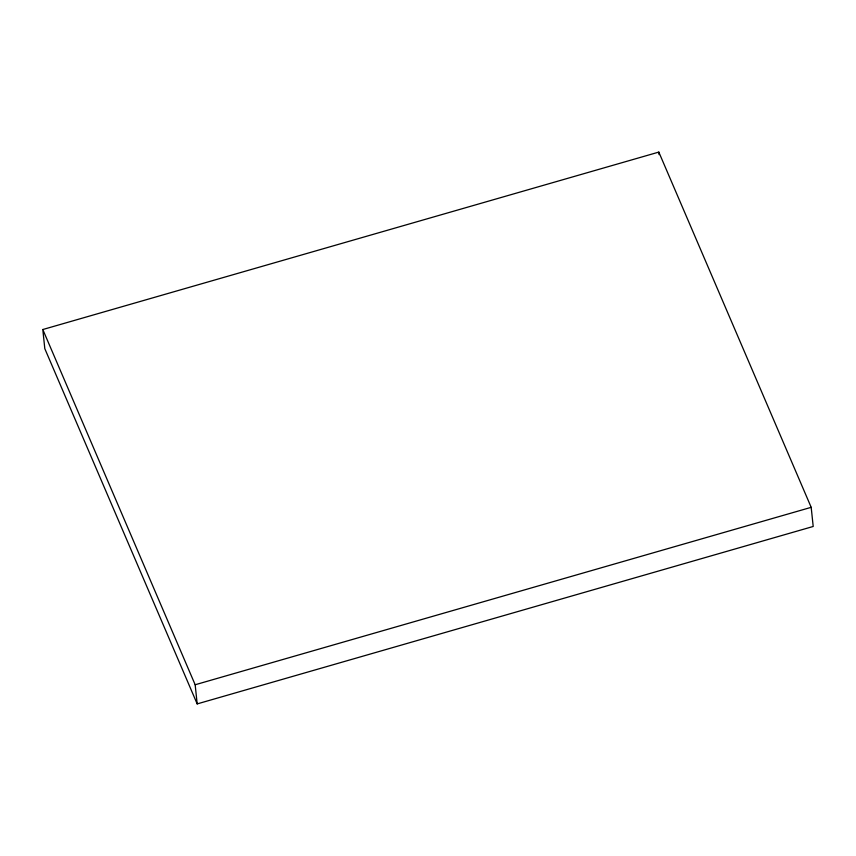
<?xml version="1.0" encoding="UTF-8"?>
<svg xmlns="http://www.w3.org/2000/svg" width="856" height="856" viewBox="0 0 856 856"><rect width="100%" height="100%" fill="white"/><g stroke="black" fill="none" stroke-linecap="round" stroke-linejoin="round"><path stroke-width="1.28" d="M42.8 329.528L658.82 152.09L811.188 507.33L813.2 526.472L197.18 703.91L44.812 348.67L42.8 329.528L195.168 684.757L197.18 703.91M195.168 684.757L811.188 507.33M658.82 152.09L659.088 154.647"/></g></svg>
